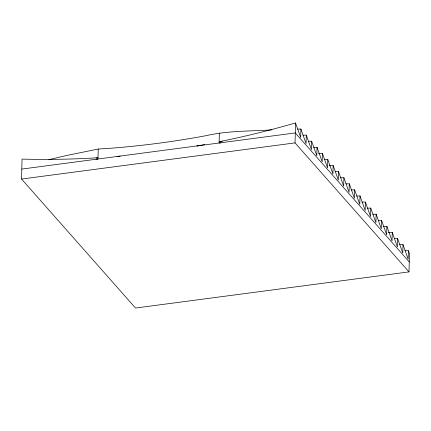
<?xml version="1.0" encoding="UTF-8"?>
<svg xmlns="http://www.w3.org/2000/svg" width="431" height="431" viewBox="0 0 431 431"><rect width="100%" height="100%" fill="white"/><g stroke="black" fill="none" stroke-linecap="round" stroke-linejoin="round"><path stroke-width="0.65" d="M405.081 250.756L408.372 250.68L409.45 253.714L409.008 271.886L135.512 308.041L21.55 179.048L22.035 159.114C47.367 159.702 72.726 159.362 98.015 157.714L96.081 158.075M271.913 129.887C249.991 131.288 227.713 130.679 206.207 135.652A905.569 771.037 -41.5 0 1 111.317 148.199L98.225 149.04L97.982 159.012L96.065 159.368M219.347 133.034L219.099 143L221.065 142.839M409.008 271.886L295.046 142.893L295.531 122.959C270.318 130.178 244.856 136.584 219.131 141.702L222.385 141.438M297.616 129.117L300.908 129.041L300.698 137.5L295.531 122.959M302.988 135.199L306.279 135.124L306.075 143.582L300.908 129.041M308.364 141.282L311.651 141.206L311.446 149.665L306.279 135.124M313.736 147.364L317.027 147.289L316.817 155.747L311.651 141.206M318.45 153.463L322.399 153.371L322.194 161.83L317.027 147.289M324.484 159.529L327.77 159.448L327.565 167.912L322.399 153.371M329.198 165.628L333.147 165.531L332.937 173.995L327.77 159.448M335.226 171.694L338.518 171.613L338.313 180.072L333.147 165.531M340.603 177.777L343.89 177.696L343.685 186.154L338.518 171.613M345.974 183.854L349.266 183.778L349.056 192.237L343.89 177.696M351.346 189.936L354.638 189.861L354.433 198.319L349.266 183.778M356.723 196.019L360.009 195.943L359.804 204.402L354.638 189.861M362.094 202.101L365.386 202.026L365.176 210.484L360.009 195.943M367.465 208.184L370.757 208.108L370.552 216.567L365.386 202.026M372.842 214.266L376.134 214.191L375.924 222.649L370.757 208.108M378.213 220.349L381.505 220.273L381.3 228.732L376.134 214.191M383.585 226.431L386.876 226.35L386.672 234.814L381.505 220.273M388.304 232.53L392.253 232.433L392.043 240.897L386.876 226.35M394.333 238.596L397.624 238.515L397.42 246.974L392.253 232.433M399.704 244.679L402.996 244.598L402.791 253.056L397.624 238.515M408.372 250.68L408.162 259.139L402.996 244.598M48.875 159.664L65.857 155.645L98.225 149.04M204.682 144.59L196.892 145.937L200.194 145.603M117.049 156.593L120.19 156.076M21.792 169.081L295.289 132.926L409.251 261.919M21.55 179.048L295.046 142.893"/></g></svg>
